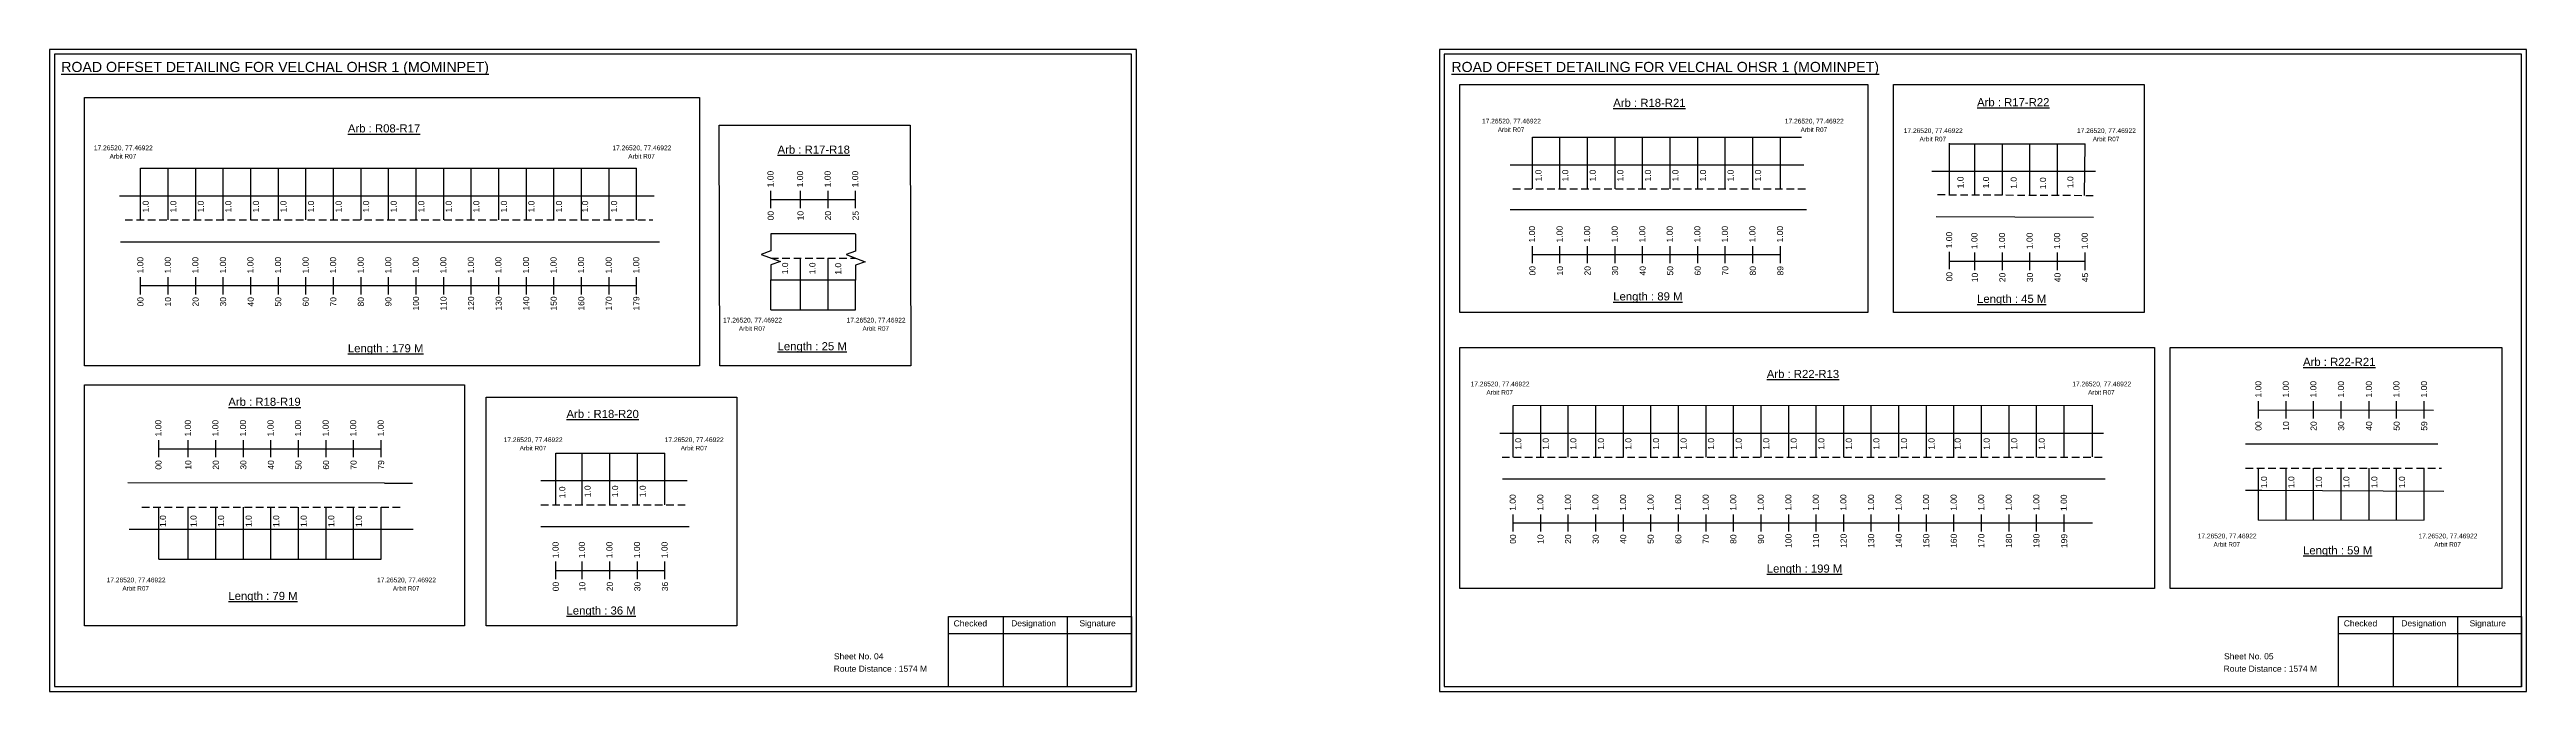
# Model space of a CAD drawing. Header units: inches. Extents: x -117 to 51867, y -12715 to 3423.
# Drawn here: x 39026 to 40248, y 396 to 713 of the extents above; entities that cross this region are included whole.
import ezdxf

# ---------------------------------------------------------------- set-up
doc = ezdxf.new("R2010")
doc.units = ezdxf.units.IN
doc.header["$MEASUREMENT"] = 0
doc.linetypes.add('DASHED2', pattern=[0.375, 0.25, -0.125])
doc.layers.add('PDF_Geometry', color=7, linetype='Continuous')
doc.layers.add('PDF_Text', color=5, linetype='Continuous')
doc.styles.add('PDF Arial', font='arial.ttf')
doc.styles.get("Standard").update_dxf_attribs({"font": 'arial.ttf'})

msp = doc.modelspace()

# ---------------------------------------------------------------- linework, layer by layer
at = {"color": 5}
for p, q in [((39757.6, 669.3), (39890.4, 669.3)), ((39963.5, 666.1), (40030.4, 666.1)), ((39070.6, 654), (39315.4, 654)), ((39381.7, 584.2), (39423.5, 584.2)), ((39748.1, 536.9), (40034.1, 537.1)), ((39275.6, 513.5), (39329.4, 513.5)), ((40116, 480.4), (40197.8, 480.5)), ((39079.5, 461.2), (39189.3, 461.2))]:
    msp.add_line(p, q, dxfattribs=at)
for p, q in [((39757.6, 643.8), (39757.6, 669.3)), ((39771.2, 643.8), (39771.2, 669.3)), ((39784.8, 643.8), (39784.8, 669.3)), ((39798.4, 643.8), (39798.4, 669.3)), ((39812, 643.8), (39812, 669.3)), ((39825.6, 643.8), (39825.6, 669.3)), ((39839.2, 643.8), (39839.2, 669.3)), ((39852.8, 643.8), (39852.8, 669.3)), ((39866.4, 643.8), (39866.4, 669.3)), ((39880, 643.8), (39880, 669.3)), ((39963.5, 640.8), (39963.5, 666.4)), ((39976, 640.8), (39976, 666.1)), ((39989.6, 640.7), (39989.6, 666.1)), ((40003.2, 640.8), (40003.2, 666.1)), ((40016.8, 640.5), (40016.8, 666.1)), ((40030.2, 640.6), (40030.4, 666.1)), ((39070.6, 628.5), (39070.6, 654)), ((39084.2, 628.5), (39084.2, 654)), ((39097.8, 628.5), (39097.8, 654)), ((39111.4, 628.5), (39111.4, 654)), ((39125, 628.5), (39125, 654)), ((39138.6, 628.5), (39138.6, 654)), ((39152.2, 628.5), (39152.2, 654)), ((39165.8, 628.5), (39165.8, 654)), ((39179.4, 628.5), (39179.4, 654)), ((39193, 628.5), (39193, 654)), ((39206.6, 628.5), (39206.6, 654)), ((39220.2, 628.5), (39220.2, 654)), ((39233.8, 628.5), (39233.8, 654)), ((39247.4, 628.5), (39247.4, 654)), ((39261, 628.5), (39261, 654)), ((39274.6, 628.5), (39274.6, 654)), ((39288.2, 628.5), (39288.2, 654)), ((39301.8, 628.5), (39301.8, 654)), ((39315.4, 628.5), (39315.4, 654)), ((39746.7, 655.7), (39891.5, 655.7)), ((40035.6, 652.4), (39954.7, 652.4)), ((39060.1, 640.4), (39324.1, 640.4)), ((39892.9, 633.5), (39746.7, 633.5)), ((39956.9, 630.2), (40034.6, 629.8)), ((39060.7, 617.7), (39326.7, 617.7)), ((39423.5, 621.6), (39381.7, 621.6)), ((39396.3, 584.2), (39396.3, 609.7)), ((39409.9, 584.2), (39409.9, 609.7)), ((39381.7, 598.9), (39407.2, 598.9)), ((39381.7, 584.2), (39381.7, 598.9)), ((39407.2, 598.9), (39423.5, 598.9)), ((39423.5, 584.2), (39423.5, 598.9)), ((39748.1, 511.4), (39748.1, 536.9)), ((39761.7, 511.4), (39761.7, 536.9)), ((39775.3, 511.4), (39775.3, 536.9)), ((39788.9, 511.4), (39788.9, 536.9)), ((39802.5, 511.4), (39802.5, 536.9)), ((39816.1, 511.4), (39816.1, 536.9)), ((39829.7, 511.4), (39829.7, 536.9)), ((39843.3, 511.4), (39843.3, 536.9)), ((39856.9, 511.4), (39856.9, 536.9)), ((39870.5, 511.4), (39870.5, 536.9)), ((39884.1, 511.4), (39884.1, 536.9)), ((39897.7, 511.4), (39897.7, 536.9)), ((39911.3, 511.4), (39911.3, 536.9)), ((39924.9, 511.4), (39924.9, 536.9)), ((39938.5, 511.4), (39938.5, 536.9)), ((39952.1, 511.4), (39952.1, 536.9)), ((39965.7, 511.4), (39965.7, 536.9)), ((39979.3, 511.4), (39979.3, 536.9)), ((39992.9, 511.4), (39992.9, 536.9)), ((40006.5, 511.4), (40006.5, 536.9)), ((40020.1, 511.6), (40020.1, 536.8)), ((40034.1, 511.6), (40034.1, 537.1)), ((39275.6, 488), (39275.6, 513.5)), ((39288.6, 488), (39288.6, 513.5)), ((39302.2, 488), (39302.2, 513.5)), ((39315.8, 488), (39315.8, 513.5)), ((39329.4, 488), (39329.4, 513.5)), ((39741.6, 523.3), (40039.5, 523.3)), ((40204.6, 517.8), (40109.6, 517.8)), ((40116, 480.4), (40116, 506)), ((40129.6, 480.4), (40129.6, 506)), ((40143.2, 480.4), (40143.2, 506)), ((40156.8, 480.4), (40156.8, 506)), ((40170.6, 480.4), (40170.6, 506)), ((40184.2, 480.4), (40184.2, 506)), ((40197.8, 480.4), (40197.8, 506)), ((39190.9, 498.6), (39064.3, 498.8)), ((39190.9, 498.6), (39204.8, 498.6)), ((39268.2, 499.9), (39340.3, 499.9)), ((39742.9, 500.7), (40040.4, 500.7)), ((39079.5, 461.2), (39079.5, 486.8)), ((39094.1, 461.2), (39094.1, 486.8)), ((39107.7, 461.2), (39107.7, 486.8)), ((39121.3, 461.2), (39121.3, 486.8)), ((39134.9, 461.2), (39134.9, 486.8)), ((39148.5, 461.2), (39148.5, 486.8)), ((39162.1, 461.2), (39162.1, 486.8)), ((39175.7, 461.2), (39175.7, 486.8)), ((39189.3, 461.2), (39189.3, 486.8)), ((39268.2, 477.2), (39341.3, 477.2)), ((39064.9, 476), (39190.9, 476)), ((39190.9, 476), (39205.1, 476))]:
    msp.add_line(p, q)
at = {"color": 217, "true_color": 0x93278f}
for p, q in [((39381.7, 634.3), (39381.7, 642.9)), ((39381.7, 638.6), (39423.5, 638.6)), ((39396.3, 634.3), (39396.3, 642.9)), ((39409.9, 634.3), (39409.9, 642.9)), ((39423.5, 634.3), (39423.5, 642.9)), ((39757.6, 607.1), (39757.6, 615.6)), ((39757.6, 611.4), (39880, 611.4)), ((39771.2, 607.1), (39771.2, 615.6)), ((39784.8, 607.1), (39784.8, 615.6)), ((39798.4, 607.1), (39798.4, 615.6)), ((39812, 607.1), (39812, 615.6)), ((39825.6, 607.1), (39825.6, 615.6)), ((39839.2, 607.1), (39839.2, 615.6)), ((39852.8, 607.1), (39852.8, 615.6)), ((39866.4, 607.1), (39866.4, 615.6)), ((39880, 607.1), (39880, 615.6)), ((39963.5, 604.2), (39963.5, 612.8)), ((39976, 603.8), (39976, 612.4)), ((39989.6, 603.8), (39989.6, 612.4)), ((40003.2, 603.8), (40003.2, 612.4)), ((40016.8, 603.8), (40016.8, 612.4)), ((40030.4, 603.8), (40030.4, 612.4)), ((39070.6, 591.8), (39070.6, 600.3)), ((39084.2, 591.8), (39084.2, 600.3)), ((39097.8, 591.8), (39097.8, 600.3)), ((39111.4, 591.8), (39111.4, 600.3)), ((39125, 591.8), (39125, 600.3)), ((39138.6, 591.8), (39138.6, 600.3)), ((39152.2, 591.8), (39152.2, 600.3)), ((39165.8, 591.8), (39165.8, 600.3)), ((39179.4, 591.8), (39179.4, 600.3)), ((39193, 591.8), (39193, 600.3)), ((39206.6, 591.8), (39206.6, 600.3)), ((39220.2, 591.8), (39220.2, 600.3)), ((39233.8, 591.8), (39233.8, 600.3)), ((39247.4, 591.8), (39247.4, 600.3)), ((39261, 591.8), (39261, 600.3)), ((39274.6, 591.8), (39274.6, 600.3)), ((39288.2, 591.8), (39288.2, 600.3)), ((39301.8, 591.8), (39301.8, 600.3)), ((39315.4, 591.8), (39315.4, 600.3)), ((39963.5, 608.1), (40030.4, 608.1)), ((39070.6, 596.1), (39315.4, 596.1)), ((40116, 530.6), (40116, 539.1)), ((40129.6, 530.6), (40129.6, 539.1)), ((40143.2, 530.6), (40143.2, 539.1)), ((40156.8, 530.6), (40156.8, 539.1)), ((40170.6, 530.6), (40170.6, 539.1)), ((40184.2, 530.6), (40184.2, 539.1)), ((40197.8, 530.6), (40197.8, 539.1)), ((40116, 534.8), (40202.4, 534.6)), ((39079.5, 511.4), (39079.5, 519.9)), ((39079.5, 515.6), (39189.3, 515.6)), ((39094.1, 511.4), (39094.1, 519.9)), ((39107.7, 511.4), (39107.7, 519.9)), ((39121.3, 511.4), (39121.3, 519.9)), ((39134.9, 511.4), (39134.9, 519.9)), ((39148.5, 511.4), (39148.5, 519.9)), ((39162.1, 511.4), (39162.1, 519.9)), ((39175.7, 511.4), (39175.7, 519.9)), ((39189.3, 511.4), (39189.3, 519.9)), ((39748.1, 474.7), (39748.1, 483.2)), ((39748.1, 479), (40034.1, 479)), ((39761.7, 474.7), (39761.7, 483.2)), ((39775.3, 474.7), (39775.3, 483.2)), ((39788.9, 474.7), (39788.9, 483.2)), ((39802.5, 474.7), (39802.5, 483.2)), ((39816.1, 474.7), (39816.1, 483.2)), ((39829.7, 474.7), (39829.7, 483.2)), ((39843.3, 474.7), (39843.3, 483.2)), ((39856.9, 474.7), (39856.9, 483.2)), ((39870.5, 474.7), (39870.5, 483.2)), ((39884.1, 474.7), (39884.1, 483.2)), ((39897.7, 474.7), (39897.7, 483.2)), ((39911.3, 474.7), (39911.3, 483.2)), ((39924.9, 474.7), (39924.9, 483.2)), ((39938.5, 474.7), (39938.5, 483.2)), ((39952.1, 474.7), (39952.1, 483.2)), ((39965.7, 474.7), (39965.7, 483.2)), ((39979.3, 474.7), (39979.3, 483.2)), ((39992.9, 474.7), (39992.9, 483.2)), ((40006.5, 474.7), (40006.5, 483.2)), ((40020.1, 474.6), (40020.1, 483.1)), ((39275.6, 451.3), (39275.6, 459.9)), ((39275.6, 455.6), (39329.4, 455.6)), ((39288.6, 451.3), (39288.6, 459.9)), ((39302.2, 451.3), (39302.2, 459.9)), ((39315.8, 451.3), (39315.8, 459.9)), ((39329.4, 451.3), (39329.4, 459.9))]:
    msp.add_line(p, q, dxfattribs=at)
at = {"linetype": 'DASHED2', "ltscale": 15}
for p, q in [((39748, 643.8), (39892.4, 643.8)), ((39957.6, 641), (40035.9, 640.6)), ((39062.9, 628.5), (39323.4, 628.5)), ((39381.7, 609.7), (39423.5, 609.7)), ((39742.6, 511.4), (40039.1, 511.4)), ((40109.6, 506), (40206.3, 506)), ((39071.2, 486.8), (39199.9, 486.8)), ((39268.2, 488), (39340.8, 488))]:
    msp.add_line(p, q, dxfattribs=at)
for points in [[(39042.9, 688.9), (39346.4, 688.9), (39346.4, 556.5), (39042.9, 556.5)], [(39721.8, 695.4), (39923.1, 695.4), (39923.1, 582.8), (39721.8, 582.8)], [(39935.8, 695.4), (40059.6, 695.4), (40059.6, 582.8), (39935.8, 582.8)], [(39356.2, 675.3), (39450.4, 675.3), (39450.7, 556.5), (39356.5, 556.5)], [(39721.8, 565.6), (40064.7, 565.6), (40064.7, 446.7), (39721.8, 446.7)], [(40072.4, 565.5), (40236.1, 565.5), (40236.1, 446.7), (40072.4, 446.7)], [(39042.9, 547.2), (39230.4, 547.2), (39230.4, 428.3), (39042.9, 428.3)], [(39241.1, 541), (39364.9, 541), (39364.9, 428.3), (39241.1, 428.3)]]:
    msp.add_lwpolyline(points, close=True)
at = {"linetype": 'Continuous'}
for points in [[(39381.7, 621.6), (39381.7, 613.2), (39376.9, 611.4), (39386.4, 608), (39381.7, 606.3), (39381.7, 598.9)], [(39423.5, 621.5), (39423.5, 613.1), (39418.8, 611.4), (39428.2, 607.9), (39423.5, 606.2), (39423.5, 598.8)]]:
    msp.add_lwpolyline(points, dxfattribs=at)
msp.add_lwpolyline([(40109.6, 495.2), (40117.7, 495.2), (40207.5, 494.7)])
at = {"layer": 'PDF_Geometry'}
for points in [[(39025.6, 712.6), (39025.6, 395.9), (39562.1, 395.9), (39562.1, 712.6)], [(39028, 710.3), (39028, 398.3), (39559.7, 398.3), (39559.7, 710.3)], [(39711.8, 712.6), (39711.8, 395.9), (40248.3, 395.9), (40248.3, 712.6)], [(39714.1, 710.3), (39714.1, 398.3), (40245.9, 398.3), (40245.9, 710.3)]]:
    msp.add_lwpolyline(points, close=True, dxfattribs=at)
at = {"layer": 'PDF_Geometry', "color": 242, "true_color": 0xcc1f26}
for points in [[(39559.7, 398.2), (39469.3, 398.2), (39469.3, 432.8), (39559.7, 432.8)], [(40245.9, 398.2), (40155.5, 398.2), (40155.5, 432.8), (40245.9, 432.8)]]:
    msp.add_lwpolyline(points, close=True, dxfattribs=at)
for points in [[(39496.3, 432.8), (39496.3, 398.2)], [(39528, 432.8), (39528, 398.2)], [(40182.5, 432.8), (40182.5, 398.2)], [(40214.2, 432.8), (40214.2, 398.2)], [(39469.3, 424.4), (39559.7, 424.4)], [(40155.5, 424.4), (40245.9, 424.4)]]:
    msp.add_lwpolyline(points, dxfattribs=at)

# ---------------------------------------------------------------- texts
at = {"color": 242, "true_color": 0xcd2027}
for s, height, p in [('%%UROAD OFFSET DETAILING FOR VELCHAL OHSR 1 (MOMINPET)', 5, (39031.4, 701.5)), ('%%UROAD OFFSET DETAILING FOR VELCHAL OHSR 1 (MOMINPET)', 5, (39717.6, 701.5)), ('%%UArb : R18-R21', 4, (39797.5, 684.3)), ('%%UArb : R17-R22', 4, (39977.1, 684.6)), ('%%UArb : R08-R17', 4, (39172.9, 671.7)), ('%%UArb : R17-R18', 4, (39385, 661.2)), ('%%ULength : 89 M', 4, (39797.5, 588.8)), ('%%ULength : 45 M', 4, (39977.1, 587.6)), ('%%ULength : 179 M', 4, (39172.9, 563.2)), ('%%ULength : 25 M', 4, (39385, 564.2)), ('%%UArb : R22-R13', 4, (39873.3, 550.5)), ('%%UArb : R22-R21', 4, (40138, 556.5)), ('%%UArb : R18-R19', 4, (39113.9, 536.8)), ('%%UArb : R18-R20', 4, (39280.8, 530.8)), ('%%ULength : 59 M', 4, (40138, 463.5)), ('%%ULength : 199 M', 4, (39873.3, 454.5)), ('%%ULength : 79 M', 4, (39113.9, 441)), ('%%ULength : 36 M', 4, (39280.8, 433.8))]:
    msp.add_text(s, height=height, dxfattribs=at).set_placement(p)
at = {"color": 5}
for s, height, p in [('17.26520, 77.46922', 2.34, (39732.7, 676.1)), ('Arbit R07', 2.25, (39740.5, 671.9)), ('17.26520, 77.46922', 2.34, (39882.2, 676.1)), ('Arbit R07', 2.25, (39890, 671.9)), ('17.26520, 77.46922', 2.34, (39940.9, 671.4)), ('17.26520, 77.46922', 2.34, (40026.4, 671.4)), ('17.26520, 77.46922', 2.34, (39047.5, 662.9)), ('Arbit R07', 2.25, (39055.3, 658.8)), ('17.26520, 77.46922', 2.34, (39303.5, 662.9)), ('Arbit R07', 2.25, (39311.3, 658.8)), ('Arbit R07', 2.25, (39948.7, 667.3)), ('Arbit R07', 2.25, (40034.2, 667.3)), ('17.26520, 77.46922', 2.34, (39358.1, 577.9)), ('Arbit R07', 2.25, (39365.9, 573.8)), ('17.26520, 77.46922', 2.34, (39419.1, 577.9)), ('Arbit R07', 2.25, (39426.9, 573.8)), ('17.26520, 77.46922', 2.34, (39727.1, 546.4)), ('Arbit R07', 2.25, (39734.9, 542.3)), ('17.26520, 77.46922', 2.34, (40024.1, 546.4)), ('Arbit R07', 2.25, (40031.9, 542.3)), ('17.26520, 77.46922', 2.34, (39249.8, 518.9)), ('Arbit R07', 2.25, (39257.7, 514.8)), ('17.26520, 77.46922', 2.34, (39329.3, 518.9)), ('Arbit R07', 2.25, (39337.2, 514.8)), ('17.26520, 77.46922', 2.34, (40086, 471.4)), ('Arbit R07', 2.25, (40093.8, 467.3)), ('17.26520, 77.46922', 2.34, (40195, 471.4)), ('Arbit R07', 2.25, (40202.8, 467.3)), ('17.26520, 77.46922', 2.34, (39053.8, 449.7)), ('Arbit R07', 2.25, (39061.6, 445.6)), ('17.26520, 77.46922', 2.34, (39187.3, 449.7)), ('Arbit R07', 2.25, (39195.1, 445.6))]:
    msp.add_text(s, height=height, dxfattribs=at).set_placement(p)
at = {"color": 217, "true_color": 0x93278f}
for s, p in [('1.00', (39383, 644.6)), ('1.00', (39397.6, 644.6)), ('1.00', (39411.2, 644.6)), ('1.00', (39424.8, 644.6)), ('00', (39383.1, 628.3)), ('10', (39397.8, 628.3)), ('20', (39411.4, 628.3)), ('25', (39425, 628.3)), ('1.00', (39758.9, 617.4)), ('1.00', (39772.5, 617.4)), ('1.00', (39786.1, 617.4)), ('1.00', (39799.7, 617.4)), ('1.00', (39813.3, 617.4)), ('1.00', (39826.9, 617.4)), ('1.00', (39840.5, 617.4)), ('1.00', (39854.1, 617.4)), ('1.00', (39867.7, 617.4)), ('1.00', (39881.3, 617.4)), ('1.00', (39964.8, 614.5)), ('1.00', (39977.3, 614.1)), ('1.00', (39990.9, 614.1)), ('1.00', (40004.5, 614.1)), ('1.00', (40018.1, 614.1)), ('1.00', (40031.7, 614.1)), ('1.00', (39071.9, 602.1)), ('1.00', (39085.5, 602.1)), ('1.00', (39099.1, 602.1)), ('1.00', (39112.7, 602.1)), ('1.00', (39126.3, 602.1)), ('1.00', (39139.9, 602.1)), ('1.00', (39153.5, 602.1)), ('1.00', (39167.1, 602.1)), ('1.00', (39180.7, 602.1)), ('1.00', (39194.3, 602.1)), ('1.00', (39207.9, 602.1)), ('1.00', (39221.5, 602.1)), ('1.00', (39235.1, 602.1)), ('1.00', (39248.7, 602.1)), ('1.00', (39262.3, 602.1)), ('1.00', (39275.9, 602.1)), ('1.00', (39289.5, 602.1)), ('1.00', (39303.1, 602.1)), ('1.00', (39316.7, 602.1)), ('00', (39759.1, 601.1)), ('10', (39772.7, 601.1)), ('20', (39786.3, 601.1)), ('30', (39799.9, 601.1)), ('40', (39813.5, 601.1)), ('50', (39827.1, 601.1)), ('60', (39840.7, 601.1)), ('70', (39854.3, 601.1)), ('80', (39867.9, 601.1)), ('89', (39881.5, 601.1)), ('00', (39964.9, 598.2)), ('10', (39977.5, 597.8)), ('20', (39991.1, 597.8)), ('30', (40004.7, 597.8)), ('40', (40018.3, 597.8)), ('45', (40031.9, 597.8)), ('00', (39072, 585.8)), ('10', (39085.6, 585.8)), ('20', (39099.2, 585.8)), ('30', (39112.8, 585.8)), ('40', (39126.4, 585.8)), ('50', (39140, 585.8)), ('60', (39153.6, 585.8)), ('70', (39167.2, 585.8)), ('80', (39180.8, 585.8)), ('90', (39194.4, 585.8)), ('100', (39208, 583.8)), ('110', (39221.6, 583.8)), ('120', (39235.2, 583.8)), ('130', (39248.8, 583.8)), ('140', (39262.4, 583.8)), ('150', (39276, 583.8)), ('160', (39289.6, 583.8)), ('170', (39303.2, 583.8)), ('179', (39316.8, 583.8)), ('1.00', (40117.4, 540.9)), ('1.00', (40131, 540.9)), ('1.00', (40144.6, 540.9)), ('1.00', (40158.2, 540.9)), ('1.00', (40172, 540.9)), ('1.00', (40185.6, 540.9)), ('1.00', (40199.2, 540.9)), ('1.00', (39080.8, 521.7)), ('1.00', (39095.4, 521.7)), ('1.00', (39109, 521.7)), ('1.00', (39122.6, 521.7)), ('1.00', (39136.2, 521.7)), ('1.00', (39149.8, 521.7)), ('1.00', (39163.4, 521.7)), ('1.00', (39177, 521.7)), ('1.00', (39190.6, 521.7)), ('00', (40117.5, 524.5)), ('10', (40131.1, 524.5)), ('20', (40144.7, 524.5)), ('30', (40158.3, 524.5)), ('40', (40172.1, 524.5)), ('50', (40185.7, 524.5)), ('59', (40199.3, 524.5)), ('00', (39080.9, 505.3)), ('10', (39095.6, 505.3)), ('20', (39109.2, 505.3)), ('30', (39122.8, 505.3)), ('40', (39136.4, 505.3)), ('50', (39150, 505.3)), ('60', (39163.6, 505.3)), ('70', (39177.2, 505.3)), ('79', (39190.8, 505.3)), ('1.00', (39749.4, 485)), ('1.00', (39763, 485)), ('1.00', (39776.6, 485)), ('1.00', (39790.2, 485)), ('1.00', (39803.8, 485)), ('1.00', (39817.4, 485)), ('1.00', (39831, 485)), ('1.00', (39844.6, 485)), ('1.00', (39858.2, 485)), ('1.00', (39871.8, 485)), ('1.00', (39885.4, 485)), ('1.00', (39899, 485)), ('1.00', (39912.6, 485)), ('1.00', (39926.2, 485)), ('1.00', (39939.8, 485)), ('1.00', (39953.4, 485)), ('1.00', (39967, 485)), ('1.00', (39980.6, 485)), ('1.00', (39994.2, 485)), ('1.00', (40007.8, 485)), ('1.00', (40021.4, 484.9)), ('1.00', (39276.9, 461.6)), ('1.00', (39289.9, 461.6)), ('1.00', (39303.5, 461.6)), ('1.00', (39317.1, 461.6)), ('1.00', (39330.7, 461.6)), ('00', (39749.5, 468.7)), ('10', (39763.1, 468.7)), ('20', (39776.7, 468.7)), ('30', (39790.3, 468.7)), ('40', (39803.9, 468.7)), ('50', (39817.5, 468.7)), ('60', (39831.1, 468.7)), ('70', (39844.7, 468.7)), ('80', (39858.3, 468.7)), ('90', (39871.9, 468.7)), ('100', (39885.5, 466.7)), ('110', (39899.1, 466.7)), ('120', (39912.7, 466.7)), ('130', (39926.3, 466.7)), ('140', (39939.9, 466.7)), ('150', (39953.5, 466.7)), ('160', (39967.1, 466.7)), ('170', (39980.7, 466.7)), ('180', (39994.3, 466.7)), ('190', (40007.9, 466.7)), ('199', (40021.6, 466.6)), ('00', (39277, 445.3)), ('10', (39290.1, 445.3)), ('20', (39303.7, 445.3)), ('30', (39317.3, 445.3)), ('36', (39330.9, 445.3))]:
    msp.add_text(s, height=3, rotation=90, dxfattribs=at).set_placement(p)
for p in [(39762.1, 647.5), (39775.3, 647.5), (39788.9, 647.5), (39802.5, 647.5), (39816.1, 647.5), (39829.7, 647.5), (39843.3, 647.5), (39856.9, 647.5), (39870.5, 647.5), (39970.4, 644.1), (39983, 644.1), (39996.7, 643.9), (40011.1, 643.7), (40024.6, 644.2), (39074.6, 632.2), (39088.2, 632.2), (39101.8, 632.2), (39115.4, 632.2), (39129, 632.2), (39142.6, 632.2), (39156.2, 632.2), (39169.8, 632.2), (39183.4, 632.2), (39197, 632.2), (39210.6, 632.2), (39224.2, 632.2), (39237.8, 632.2), (39251.4, 632.2), (39265, 632.2), (39278.6, 632.2), (39291.5, 632.2), (39305.8, 632.2), (39390.2, 601.7), (39403.7, 601.7), (39416.4, 601.5), (39752.1, 515.1), (39765.7, 515.1), (39779.3, 515.1), (39792.9, 515.1), (39806.5, 515.1), (39820.1, 515.1), (39833.7, 515.1), (39847.3, 515.1), (39860.9, 515.1), (39874.5, 515.1), (39888.1, 515.1), (39901.7, 515.1), (39915.3, 515.1), (39928.9, 515.1), (39942.5, 515.1), (39956.1, 515.1), (39969, 515.1), (39983.3, 515.1), (39996.9, 515.1), (40010.5, 515.1), (40120.2, 496.2), (40133.7, 496.2), (40147.3, 496.2), (40160.9, 496.2), (40174.7, 496.2), (40188.3, 496.2), (39280.2, 491.2), (39292.7, 491.7), (39306.3, 491.7), (39319.9, 491.7), (39083.1, 477), (39098.2, 477), (39111.8, 477), (39125.4, 477), (39139, 477), (39152.6, 477), (39166.2, 477), (39179.8, 477)]:
    msp.add_text('1.0', height=3, rotation=90).set_placement(p)
for s, p in [('Sheet No. 04', (39412.8, 411.7)), ('Route Distance : 1574 M', (39412.7, 405.6)), ('Sheet No. 05', (40099, 411.7)), ('Route Distance : 1574 M', (40098.8, 405.6))]:
    msp.add_text(s, height=3).set_placement(p)
at = {"layer": 'PDF_Text', "color": 7, "attachment_point": 7, "style": 'PDF Arial'}
for s, insert, char_height in [('Checked', (39471.9, 427.9), 3), ('Designation', (39500.3, 427.1), 3.001), ('Signature', (39534, 427.1), 3), ('Checked', (40158.1, 427.9), 3), ('Designation', (40186.5, 427.1), 3.001), ('Signature', (40220.2, 427.1), 3)]:
    msp.add_mtext(s, dxfattribs=dict(at, insert=insert, char_height=char_height))

doc.saveas('drawing.dxf')
